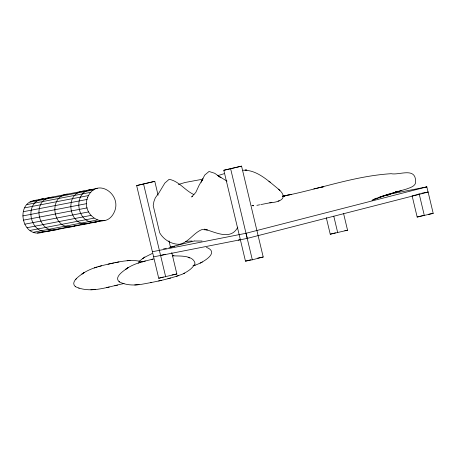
<?xml version="1.0" encoding="UTF-8"?>
<svg xmlns="http://www.w3.org/2000/svg" width="456" height="456" viewBox="0 0 456 456"><rect width="100%" height="100%" fill="white"/><g stroke="black" fill="none" stroke-linecap="round" stroke-linejoin="round"><path stroke-width="0.68" d="M237.793 227.196C230.742 240.922 215.135 231.996 204.505 229.174L207.315 229.972L201.991 229.55C193.441 232.879 188.738 242.438 179.407 244.308C171.405 244.353 163.664 239.719 159.685 232.777L153.205 205.565L153.928 201.506L155.285 197.881L159.212 192.443L164.827 183.101L169.142 179.316C179.1 181.14 185.079 190.671 193.96 194.587M116.422 262.388C104.663 265.05 92.158 266.965 82.04 273.988C78.66 276.507 69.996 282.315 75.531 286.778L75.2 286.556C90.801 294.029 108.277 286.567 124.066 283.524M76.676 278.445L75.759 279.403M138.841 261.601L142.882 258.427M126.078 269.034C122.67 271.571 113.806 277.408 119.386 281.95L119.056 281.728C126.671 285.752 135.7 285.513 143.948 283.877C156.972 281.523 170.054 278.821 182.463 274.141C187.296 271.696 192.991 268.476 195.043 263.232C192.905 254.824 179.168 256.249 172.436 255.805L173.953 255.713M127.651 267.974C135.312 263.072 144.387 261.26 153.079 259.071M144.455 257.372L152.19 253.496M192.745 196.234L191.617 196.975L195.766 192.483L199.215 185.062L202.943 178.775L201.147 182.161L204.687 175.115L209.036 171.462L214.69 173.28L220.96 177.686L218.39 175.993M195.333 265.021L193.002 265.78C199.312 264.583 221.593 253.046 206.443 247.369M202.367 262.023L200.178 263.152M183.375 273.754L184.714 273.115M178.353 184.532L184.976 182.503L202.726 179.197M217.483 175.725L224.107 173.702M386.711 195.704L390.268 194.33M395.569 192.175L398.122 191.218L393.967 192.763L398.447 191.263L389.903 193.834M371.993 200.321C383.211 195.983 394.708 192.438 406.256 189.109C410.001 187.678 416.63 186.128 415.604 180.798C415.125 167.135 399.239 175.4 391.162 173.696C354.7 175.942 320.004 188.869 284.356 195.892L291.185 194.37L288.927 194.866M372.94 199.648L376.04 198.565M376.662 198.349L382.196 196.411M386.198 195.031L379.061 197.408M374.94 198.77L376.753 198.166M379.17 197.357L383.707 195.858M382.812 196.194L389.259 194.051M176.204 276.387L178.53 275.629M381.165 196.667L384.932 195.442M385.559 195.236L389.281 194.034M386.808 194.826L388.763 194.193M94.352 267.911L97.139 267.028M138.208 263.078L140.995 262.194M271.89 202.418L269.855 202.823C279.477 202.133 289.127 198.537 278.622 189.217C268.367 181.049 256.984 169.581 242.934 170.248M396.817 191.885L393.978 192.706L401.73 190.477M101.523 265.814L98.741 266.56M145.379 260.986L142.597 261.733M167.922 278.69L169.056 278.394M169.512 278.28L170.647 277.978M171.764 252.601L176.86 273.999L158.716 278.24L136.646 185.581L154.784 181.34L158.084 195.174M136.646 185.581L154.784 181.34M223.822 170.282L241.56 166.138L263.209 257.007L252.316 259.8L245.47 261.151L223.822 170.282L241.56 166.138M168.982 247.471L194.473 240.928M153.666 256.831L247.266 238.391L428.121 192.061L433.2 213.368L417.166 217.056L412.087 195.744M152.446 251.718L246.046 233.278L426.833 186.874L428.053 191.987M160.586 255.468L165.214 254.283M238.323 240.152L240.352 239.634M418.209 194.176L420.25 193.652M158.716 278.24L163.322 277.054M326.296 217.649L330.241 234.213L335.485 232.868M330.241 234.213L347.552 230.217L343.607 213.653M245.47 261.151L250.914 259.749M417.166 217.056L423.288 215.483M425.984 187.091L426.833 186.874L389.344 194.245M43.252 198.673C22.099 201.712 30.432 237.935 50.861 230.616M67.209 194.062C47.139 196.792 53.306 231.027 72.989 226.472M91.166 189.451C71.09 192.181 77.263 226.421 96.94 221.867L41.046 232.617M42.266 232.309C21.341 239.018 14.524 201.033 36.537 200.269M58.847 229.083C37.278 236.806 30.176 197.072 53.135 197.231M73.598 226.319L74.818 226.011M88.954 223.4C68.565 228.177 63.19 191.68 84.445 191.053M97.55 221.707L98.775 221.399M278.092 201.067L279.18 200.8M114.798 285.809L117.574 285.148M158.654 280.981L161.43 280.32M108.021 264.184L112.051 263.272M151.876 259.356L153.484 258.979M163.579 248.856L166.355 248.235M170.515 247.294L174.682 246.36M321.508 187.188L323.771 186.692L313.836 188.898M282.731 196.217L287.679 195.162M112.41 263.186L113.629 262.93M270.647 202.663L260.758 204.59M284.818 195.772L287.206 195.288L282.811 196.194L286.898 195.367M282.635 196.24L285.849 195.601M425.505 192.575L428.121 192.061M412.743 195.618L419.281 194.33L424.359 215.642M344.833 230.753L347.552 230.217M428.623 214.274L433.2 213.368M171.986 274.957L176.86 273.999M257.731 258.085L263.209 257.007M421.794 193.219L425.967 192.398M256.893 205.331L259.675 204.795M106.516 287.542L109.252 287.012M150.372 282.714L151.609 282.475M33.436 200.674L97.316 188.385M29.959 202.128L93.845 189.838M26.984 204.579L90.864 192.29M24.704 207.85L88.589 195.556M23.284 211.715L87.164 199.426M22.811 215.922L86.691 203.632M23.319 220.18L87.199 207.89M24.778 224.192L88.658 211.903M27.086 227.692L90.966 215.403M30.09 230.44L93.97 218.15M33.573 232.246L97.459 219.957M37.312 232.987L101.192 220.698M97.607 221.736L104.926 220.328M117.386 262.211C125.713 260.518 134.452 259.624 142.774 261.892M114.878 262.685L118.93 261.915M139.08 284.584L134.708 284.977M95.23 289.417L90.852 289.805M185.666 241.366L192.118 241.013M127.15 260.735L130.097 260.541M202.054 241.007L194.672 241.002M253.103 205.719L252.481 205.605L253.61 205.781L251.883 205.462M122.573 283.261L122.989 283.393M78.723 288.095L79.139 288.226M189.639 257.971L188.094 257.469M227.008 181.123L218.43 175.993M268.892 181.237L270.254 182.161M278.622 189.217L279.055 189.707M279.334 190.021L279.853 190.614M333.775 216.172L337.719 232.742M246.046 233.278L247.266 238.391M230.668 168.931L252.316 259.8M168.959 240.836L170.607 247.756M143.611 184.207L165.688 276.866M87.643 197.374C80.364 215.015 106.066 231.859 114.599 211.339C121.877 193.697 96.182 176.854 87.643 197.374M84.121 272.591L82.04 273.988L84.121 272.591M127.976 267.757L125.896 269.16L127.976 267.757M144.774 257.155L142.699 258.552L144.774 257.155M246.16 170.111L245.066 170.094L246.856 170.134L246.16 170.111"/></g></svg>
